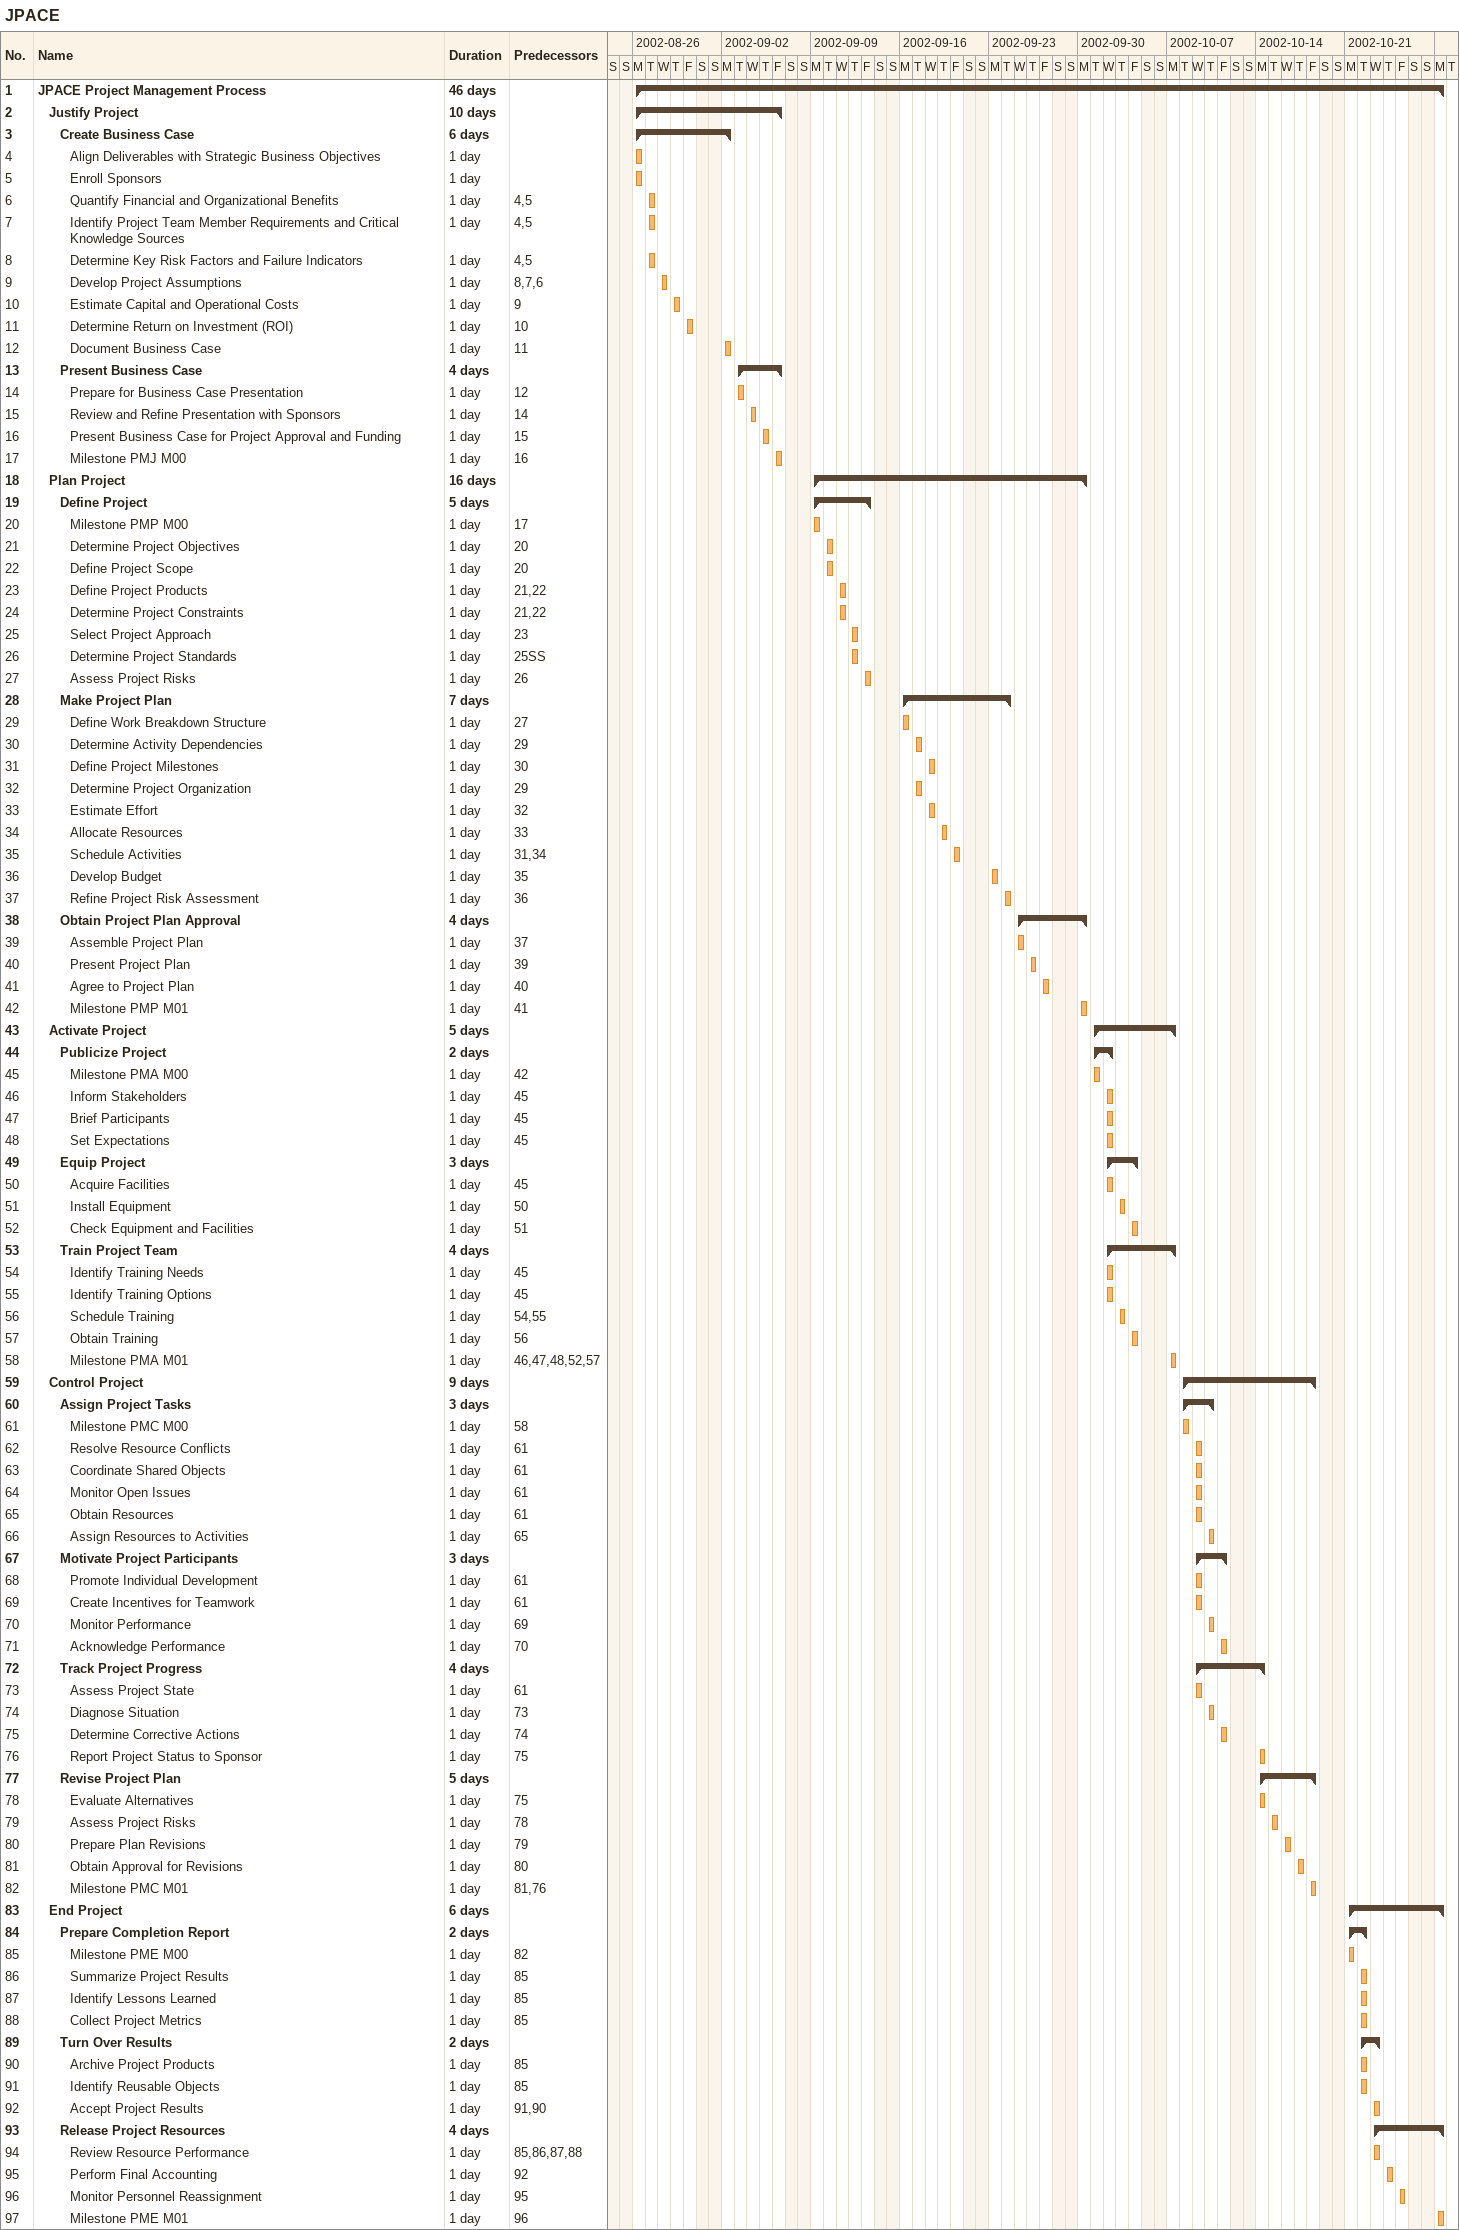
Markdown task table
JPACE

| ID | Level | Task | Duration | Start | Finish | Predecessors |
|---|---|---|---|---|---|---|
| 1 | 1 | **JPACE Project Management Process** | 46d | 2002-08-26 | 2002-10-28 |  |
| 2 | 2 | **Justify Project** | 10d | 2002-08-26 | 2002-09-06 |  |
| 3 | 3 | **Create Business Case** | 6d | 2002-08-26 | 2002-09-02 |  |
| 4 | 4 | Align Deliverables with Strategic Business Objectives | 1d | 2002-08-26 | 2002-08-26 |  |
| 5 | 4 | Enroll Sponsors | 1d | 2002-08-26 | 2002-08-26 |  |
| 6 | 4 | Quantify Financial and Organizational Benefits | 1d | 2002-08-27 | 2002-08-27 | 4, 5 |
| 7 | 4 | Identify Project Team Member Requirements and Critical Knowledge Sources | 1d | 2002-08-27 | 2002-08-27 | 4, 5 |
| 8 | 4 | Determine Key Risk Factors and Failure Indicators | 1d | 2002-08-27 | 2002-08-27 | 4, 5 |
| 9 | 4 | Develop Project Assumptions | 1d | 2002-08-28 | 2002-08-28 | 8, 7, 6 |
| 10 | 4 | Estimate Capital and Operational Costs | 1d | 2002-08-29 | 2002-08-29 | 9 |
| 11 | 4 | Determine Return on Investment (ROI) | 1d | 2002-08-30 | 2002-08-30 | 10 |
| 12 | 4 | Document Business Case | 1d | 2002-09-02 | 2002-09-02 | 11 |
| 13 | 3 | **Present Business Case** | 4d | 2002-09-03 | 2002-09-06 |  |
| 14 | 4 | Prepare for Business Case Presentation | 1d | 2002-09-03 | 2002-09-03 | 12 |
| 15 | 4 | Review and Refine Presentation with Sponsors | 1d | 2002-09-04 | 2002-09-04 | 14 |
| 16 | 4 | Present Business Case for Project Approval and Funding | 1d | 2002-09-05 | 2002-09-05 | 15 |
| 17 | 4 | Milestone PMJ M00 | 1d | 2002-09-06 | 2002-09-06 | 16 |
| 18 | 2 | **Plan Project** | 16d | 2002-09-09 | 2002-09-30 |  |
| 19 | 3 | **Define Project** | 5d | 2002-09-09 | 2002-09-13 |  |
| 20 | 4 | Milestone PMP M00 | 1d | 2002-09-09 | 2002-09-09 | 17 |
| 21 | 4 | Determine Project Objectives | 1d | 2002-09-10 | 2002-09-10 | 20 |
| 22 | 4 | Define Project Scope | 1d | 2002-09-10 | 2002-09-10 | 20 |
| 23 | 4 | Define Project Products | 1d | 2002-09-11 | 2002-09-11 | 21, 22 |
| 24 | 4 | Determine Project Constraints | 1d | 2002-09-11 | 2002-09-11 | 21, 22 |
| 25 | 4 | Select Project Approach | 1d | 2002-09-12 | 2002-09-12 | 23 |
| 26 | 4 | Determine Project Standards | 1d | 2002-09-12 | 2002-09-12 | 25SS |
| 27 | 4 | Assess Project Risks | 1d | 2002-09-13 | 2002-09-13 | 26 |
| 28 | 3 | **Make Project Plan** | 7d | 2002-09-16 | 2002-09-24 |  |
| 29 | 4 | Define Work Breakdown Structure | 1d | 2002-09-16 | 2002-09-16 | 27 |
| 30 | 4 | Determine Activity Dependencies | 1d | 2002-09-17 | 2002-09-17 | 29 |
| 31 | 4 | Define Project Milestones | 1d | 2002-09-18 | 2002-09-18 | 30 |
| 32 | 4 | Determine Project Organization | 1d | 2002-09-17 | 2002-09-17 | 29 |
| 33 | 4 | Estimate Effort | 1d | 2002-09-18 | 2002-09-18 | 32 |
| 34 | 4 | Allocate Resources | 1d | 2002-09-19 | 2002-09-19 | 33 |
| 35 | 4 | Schedule Activities | 1d | 2002-09-20 | 2002-09-20 | 31, 34 |
| 36 | 4 | Develop Budget | 1d | 2002-09-23 | 2002-09-23 | 35 |
| 37 | 4 | Refine Project Risk Assessment | 1d | 2002-09-24 | 2002-09-24 | 36 |
| 38 | 3 | **Obtain Project Plan Approval** | 4d | 2002-09-25 | 2002-09-30 |  |
| 39 | 4 | Assemble Project Plan | 1d | 2002-09-25 | 2002-09-25 | 37 |
| 40 | 4 | Present Project Plan | 1d | 2002-09-26 | 2002-09-26 | 39 |
| 41 | 4 | Agree to Project Plan | 1d | 2002-09-27 | 2002-09-27 | 40 |
| 42 | 4 | Milestone PMP M01 | 1d | 2002-09-30 | 2002-09-30 | 41 |
| 43 | 2 | **Activate Project** | 5d | 2002-10-01 | 2002-10-07 |  |
| 44 | 3 | **Publicize Project** | 2d | 2002-10-01 | 2002-10-02 |  |
| 45 | 4 | Milestone PMA M00 | 1d | 2002-10-01 | 2002-10-01 | 42 |
| 46 | 4 | Inform Stakeholders | 1d | 2002-10-02 | 2002-10-02 | 45 |
| 47 | 4 | Brief Participants | 1d | 2002-10-02 | 2002-10-02 | 45 |
| 48 | 4 | Set Expectations | 1d | 2002-10-02 | 2002-10-02 | 45 |
| 49 | 3 | **Equip Project** | 3d | 2002-10-02 | 2002-10-04 |  |
| 50 | 4 | Acquire Facilities | 1d | 2002-10-02 | 2002-10-02 | 45 |
| 51 | 4 | Install Equipment | 1d | 2002-10-03 | 2002-10-03 | 50 |
| 52 | 4 | Check Equipment and Facilities | 1d | 2002-10-04 | 2002-10-04 | 51 |
| 53 | 3 | **Train Project Team** | 4d | 2002-10-02 | 2002-10-07 |  |
| 54 | 4 | Identify Training Needs | 1d | 2002-10-02 | 2002-10-02 | 45 |
| 55 | 4 | Identify Training Options | 1d | 2002-10-02 | 2002-10-02 | 45 |
| 56 | 4 | Schedule Training | 1d | 2002-10-03 | 2002-10-03 | 54, 55 |
| 57 | 4 | Obtain Training | 1d | 2002-10-04 | 2002-10-04 | 56 |
| 58 | 4 | Milestone PMA M01 | 1d | 2002-10-07 | 2002-10-07 | 46, 47, 48, 52, 57 |
| 59 | 2 | **Control Project** | 9d | 2002-10-08 | 2002-10-18 |  |
| 60 | 3 | **Assign Project Tasks** | 3d | 2002-10-08 | 2002-10-10 |  |
| 61 | 4 | Milestone PMC M00 | 1d | 2002-10-08 | 2002-10-08 | 58 |
| 62 | 4 | Resolve Resource Conflicts | 1d | 2002-10-09 | 2002-10-09 | 61 |
| 63 | 4 | Coordinate Shared Objects | 1d | 2002-10-09 | 2002-10-09 | 61 |
| 64 | 4 | Monitor Open Issues | 1d | 2002-10-09 | 2002-10-09 | 61 |
| 65 | 4 | Obtain Resources | 1d | 2002-10-09 | 2002-10-09 | 61 |
| 66 | 4 | Assign Resources to Activities | 1d | 2002-10-10 | 2002-10-10 | 65 |
| 67 | 3 | **Motivate Project Participants** | 3d | 2002-10-09 | 2002-10-11 |  |
| 68 | 4 | Promote Individual Development | 1d | 2002-10-09 | 2002-10-09 | 61 |
| 69 | 4 | Create Incentives for Teamwork | 1d | 2002-10-09 | 2002-10-09 | 61 |
| 70 | 4 | Monitor Performance | 1d | 2002-10-10 | 2002-10-10 | 69 |
| 71 | 4 | Acknowledge Performance | 1d | 2002-10-11 | 2002-10-11 | 70 |
| 72 | 3 | **Track Project Progress** | 4d | 2002-10-09 | 2002-10-14 |  |
| 73 | 4 | Assess Project State | 1d | 2002-10-09 | 2002-10-09 | 61 |
| 74 | 4 | Diagnose Situation | 1d | 2002-10-10 | 2002-10-10 | 73 |
| 75 | 4 | Determine Corrective Actions | 1d | 2002-10-11 | 2002-10-11 | 74 |
| 76 | 4 | Report Project Status to Sponsor | 1d | 2002-10-14 | 2002-10-14 | 75 |
| 77 | 3 | **Revise Project Plan** | 5d | 2002-10-14 | 2002-10-18 |  |
| 78 | 4 | Evaluate Alternatives | 1d | 2002-10-14 | 2002-10-14 | 75 |
| 79 | 4 | Assess Project Risks | 1d | 2002-10-15 | 2002-10-15 | 78 |
| 80 | 4 | Prepare Plan Revisions | 1d | 2002-10-16 | 2002-10-16 | 79 |
| 81 | 4 | Obtain Approval for Revisions | 1d | 2002-10-17 | 2002-10-17 | 80 |
| 82 | 4 | Milestone PMC M01 | 1d | 2002-10-18 | 2002-10-18 | 81, 76 |
| 83 | 2 | **End Project** | 6d | 2002-10-21 | 2002-10-28 |  |
| 84 | 3 | **Prepare Completion Report** | 2d | 2002-10-21 | 2002-10-22 |  |
| 85 | 4 | Milestone PME M00 | 1d | 2002-10-21 | 2002-10-21 | 82 |
| 86 | 4 | Summarize Project Results | 1d | 2002-10-22 | 2002-10-22 | 85 |
| 87 | 4 | Identify Lessons Learned | 1d | 2002-10-22 | 2002-10-22 | 85 |
| 88 | 4 | Collect Project Metrics | 1d | 2002-10-22 | 2002-10-22 | 85 |
| 89 | 3 | **Turn Over Results** | 2d | 2002-10-22 | 2002-10-23 |  |
| 90 | 4 | Archive Project Products | 1d | 2002-10-22 | 2002-10-22 | 85 |
| 91 | 4 | Identify Reusable Objects | 1d | 2002-10-22 | 2002-10-22 | 85 |
| 92 | 4 | Accept Project Results | 1d | 2002-10-23 | 2002-10-23 | 91, 90 |
| 93 | 3 | **Release Project Resources** | 4d | 2002-10-23 | 2002-10-28 |  |
| 94 | 4 | Review Resource Performance | 1d | 2002-10-23 | 2002-10-23 | 85, 86, 87, 88 |
| 95 | 4 | Perform Final Accounting | 1d | 2002-10-24 | 2002-10-24 | 92 |
| 96 | 4 | Monitor Personnel Reassignment | 1d | 2002-10-25 | 2002-10-25 | 95 |
| 97 | 4 | Milestone PME M01 | 1d | 2002-10-28 | 2002-10-28 | 96 |
